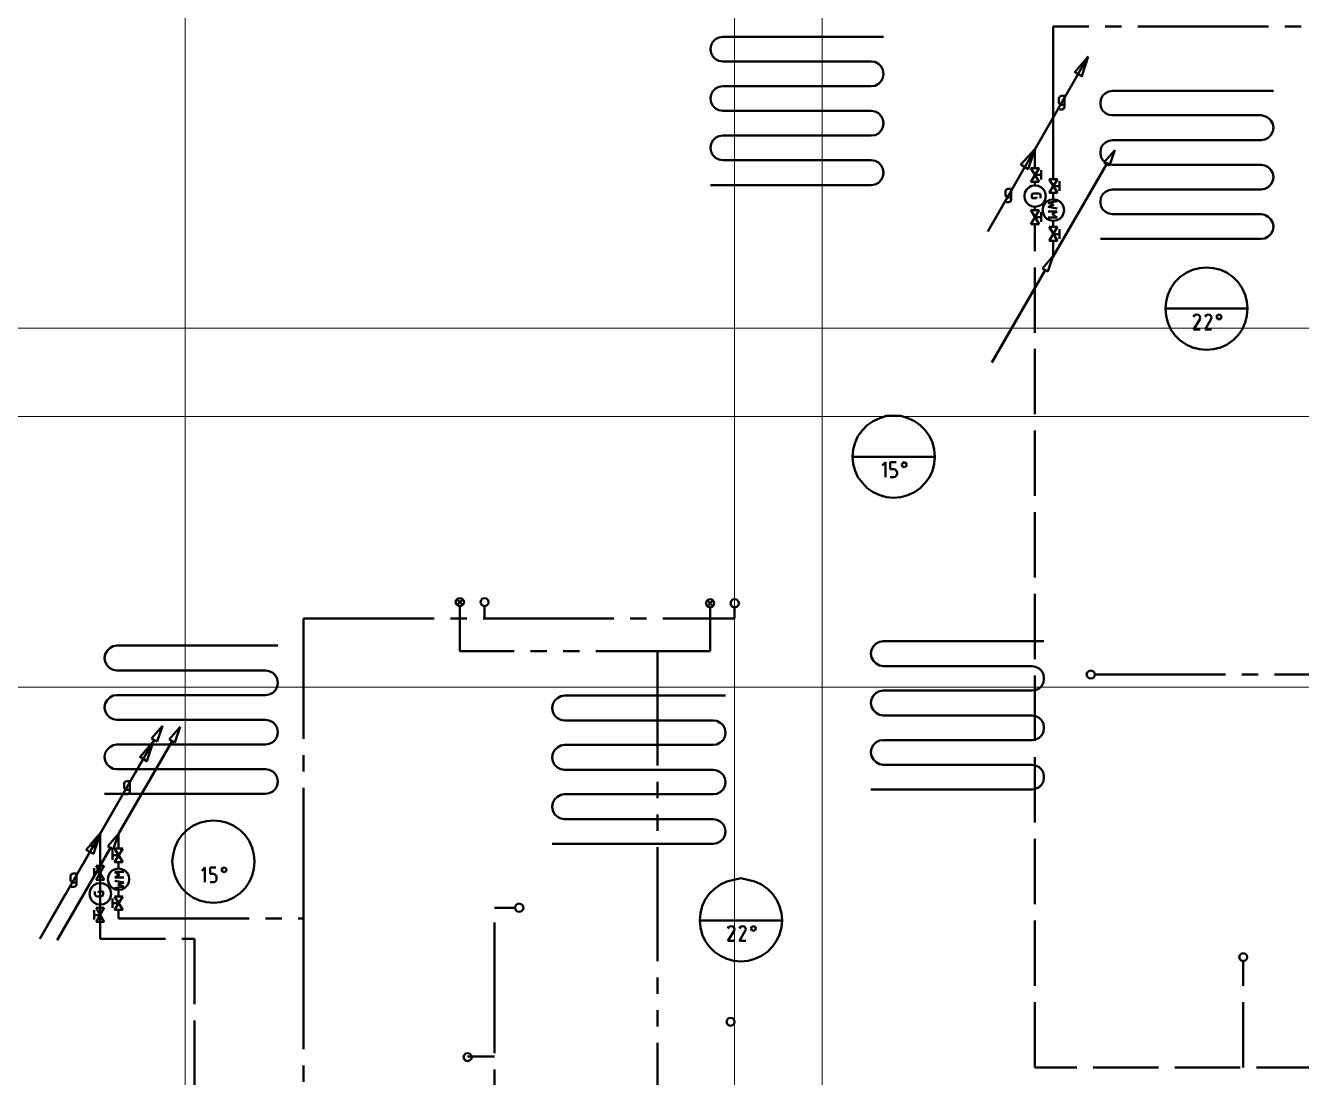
# Model space of a CAD drawing. Header units: metres. Extents: x -4.5 to 35.1, y -3.6 to 25.4.
# Drawn here: x 8.72 to 16.54, y 8.8 to 15.24 of the extents above; entities that cross this region are included whole.
import ezdxf

# ---------------------------------------------------------------- set-up
doc = ezdxf.new("R2010")
doc.units = ezdxf.units.M
for name, pattern in [('GETRENNT2_S6', [1.2, 0.7, -0.1, 0.1, -0.1, 0.1, -0.1]), ('STRICHLINIE2_S3', [0.5, 0.4, -0.1]), ('STRICHPUNKT2_S5', [1.1, 0.8, -0.1, 0.1, -0.1])]:
    doc.linetypes.add(name, pattern=pattern)
doc.layers.add('New_A Stramien', color=7, linetype='Continuous', lineweight=13)
doc.layers.add('Standard', color=7, linetype='Continuous', lineweight=25)

msp = doc.modelspace()

# ---------------------------------------------------------------- linework, layer by layer
at = {"layer": 'New_A Stramien', "color": 252, "linetype": 'Continuous', "lineweight": 13}
for p, q in [((13.6, -1.8), (13.6, 23.46)), ((13.6, -1.8), (13.6, 23.46)), ((-2.8287, 12.85), (25.9613, 12.85)), ((-2.8287, 12.85), (25.9613, 12.85))]:
    msp.add_line(p, q, dxfattribs=at)
at = {"layer": 'Standard', "color": 252, "linetype": 'Continuous', "lineweight": 13}
for p, q in [((9.6986, -3.2638), (9.6986, 25.0491)), ((9.6986, -3.2638), (9.6986, 25.0491)), ((13.0633, -3.2638), (13.0633, 25.0491)), ((13.0633, -3.2638), (13.0633, 25.0491)), ((-4.1221, 13.3895), (26.8317, 13.3895)), ((-4.1221, 13.3895), (26.8317, 13.3895)), ((-4.1221, 11.1917), (26.8317, 11.1917)), ((-4.1221, 11.1917), (26.8317, 11.1917))]:
    msp.add_line(p, q, dxfattribs=at)
at = {"layer": 'Standard', "color": 52, "linetype": 'Continuous', "lineweight": 50}
for p, q in [((12.9677, 15.1708), (12.9469, 15.1604)), ((12.9907, 15.175), (12.9677, 15.1708)), ((13.976, 15.175), (12.9907, 15.175)), ((12.9198, 15.1229), (12.9157, 15.1)), ((12.9157, 15.1), (12.9157, 15.0979)), ((12.9157, 15.0979), (12.9198, 15.075)), ((12.9303, 15.1438), (12.9198, 15.1229)), ((12.9469, 15.1604), (12.9303, 15.1438)), ((12.9198, 15.075), (12.9303, 15.0542)), ((12.9303, 15.0542), (12.9469, 15.0375)), ((12.9469, 15.0375), (12.9677, 15.0271)), ((12.9677, 15.0271), (12.9907, 15.023)), ((12.9907, 15.023), (13.9011, 15.023)), ((13.9011, 15.023), (13.924, 15.0209)), ((13.924, 15.0209), (13.9448, 15.0084)), ((13.9448, 15.0084), (13.9615, 14.9938)), ((13.9615, 14.9938), (13.9719, 14.9729)), ((13.9719, 14.9729), (13.976, 14.9479)), ((13.976, 14.9479), (13.9719, 14.9229)), ((12.9469, 14.8584), (12.9303, 14.8417)), ((12.9677, 14.8688), (12.9469, 14.8584)), ((12.9907, 14.8729), (12.9677, 14.8688)), ((13.9011, 14.8729), (12.9907, 14.8729)), ((13.924, 14.875), (13.9011, 14.8729)), ((13.9448, 14.8875), (13.924, 14.875)), ((13.9615, 14.9021), (13.9448, 14.8875)), ((13.9719, 14.9229), (13.9615, 14.9021)), ((12.9198, 14.8209), (12.9157, 14.798)), ((12.9157, 14.798), (12.9157, 14.7959)), ((12.9157, 14.7959), (12.9198, 14.773)), ((12.9303, 14.8417), (12.9198, 14.8209)), ((12.9198, 14.773), (12.9303, 14.7521)), ((15.3073, 14.7917), (15.3052, 14.7688)), ((15.3177, 14.8125), (15.3073, 14.7917)), ((15.3344, 14.8292), (15.3177, 14.8125)), ((15.3552, 14.8396), (15.3344, 14.8292)), ((15.3781, 14.8438), (15.3552, 14.8396)), ((16.3635, 14.8438), (15.3781, 14.8438)), ((12.9303, 14.7521), (12.9469, 14.7354)), ((12.9469, 14.7354), (12.9677, 14.725)), ((12.9677, 14.725), (12.9907, 14.7209)), ((12.9907, 14.7209), (13.9011, 14.7209)), ((13.9011, 14.7209), (13.924, 14.7167)), ((13.924, 14.7167), (13.9448, 14.7063)), ((13.9448, 14.7063), (13.9615, 14.6896)), ((15.3052, 14.7688), (15.3052, 14.7667)), ((15.3052, 14.7667), (15.3073, 14.7438)), ((15.3073, 14.7438), (15.3177, 14.7229)), ((15.3177, 14.7229), (15.3344, 14.7063)), ((15.3344, 14.7063), (15.3552, 14.6959)), ((15.3552, 14.6959), (15.3781, 14.6938)), ((15.3781, 14.6938), (16.2885, 14.6938)), ((16.2885, 14.6938), (16.3114, 14.6896)), ((13.9615, 14.6896), (13.9719, 14.6688)), ((13.9719, 14.6209), (13.9615, 14.6)), ((13.9719, 14.6688), (13.976, 14.6459)), ((13.976, 14.6438), (13.9719, 14.6209)), ((13.976, 14.6459), (13.976, 14.6438)), ((16.3114, 14.6896), (16.3323, 14.6792)), ((16.3323, 14.6792), (16.3489, 14.6625)), ((16.3489, 14.6625), (16.3593, 14.6417)), ((16.3593, 14.6417), (16.3635, 14.6188)), ((16.3635, 14.6167), (16.3593, 14.5938)), ((16.3635, 14.6188), (16.3635, 14.6167)), ((12.9303, 14.5396), (12.9198, 14.5188)), ((12.9469, 14.5563), (12.9303, 14.5396)), ((12.9677, 14.5667), (12.9469, 14.5563)), ((12.9907, 14.5709), (12.9677, 14.5667)), ((13.9011, 14.5709), (12.9907, 14.5709)), ((13.924, 14.573), (13.9011, 14.5709)), ((13.9448, 14.5834), (13.924, 14.573)), ((13.9615, 14.6), (13.9448, 14.5834)), ((15.3552, 14.5376), (15.3344, 14.5271)), ((15.3781, 14.5417), (15.3552, 14.5376)), ((16.2885, 14.5417), (15.3781, 14.5417)), ((16.3114, 14.5459), (16.2885, 14.5417)), ((16.3323, 14.5563), (16.3114, 14.5459)), ((16.3489, 14.573), (16.3323, 14.5563)), ((16.3593, 14.5938), (16.3489, 14.573)), ((12.9198, 14.5188), (12.9157, 14.4959)), ((12.9157, 14.4959), (12.9157, 14.4938)), ((12.9157, 14.4938), (12.9198, 14.4709)), ((12.9198, 14.4709), (12.9303, 14.45)), ((15.3073, 14.4896), (15.3052, 14.4667)), ((15.3052, 14.4667), (15.3052, 14.4646)), ((15.3052, 14.4646), (15.3073, 14.4417)), ((15.3177, 14.5105), (15.3073, 14.4896)), ((15.3344, 14.5271), (15.3177, 14.5105)), ((12.9303, 14.45), (12.9469, 14.4334)), ((12.9469, 14.4334), (12.9677, 14.4229)), ((12.9677, 14.4229), (12.9907, 14.4188)), ((12.9907, 14.4188), (13.9011, 14.4188)), ((13.9011, 14.4188), (13.924, 14.4146)), ((13.924, 14.4146), (13.9448, 14.4042)), ((13.9448, 14.4042), (13.9615, 14.3875)), ((13.9615, 14.3875), (13.9719, 14.3667)), ((15.3073, 14.4417), (15.3177, 14.4209)), ((15.3177, 14.4209), (15.3344, 14.4042)), ((15.3344, 14.4042), (15.3552, 14.3938)), ((15.3552, 14.3938), (15.3781, 14.3896)), ((15.3781, 14.3896), (16.2885, 14.3896)), ((16.2885, 14.3896), (16.3114, 14.3875)), ((16.3114, 14.3875), (16.3323, 14.3771)), ((13.9719, 14.3188), (13.9615, 14.298)), ((13.9719, 14.3667), (13.976, 14.3438)), ((13.976, 14.3417), (13.9719, 14.3188)), ((13.976, 14.3438), (13.976, 14.3417)), ((16.3323, 14.3771), (16.3489, 14.3605)), ((16.3489, 14.3605), (16.3593, 14.3396)), ((16.3593, 14.3396), (16.3635, 14.3167)), ((16.3635, 14.3146), (16.3593, 14.2917)), ((16.3635, 14.3167), (16.3635, 14.3146)), ((13.9011, 14.2667), (12.9157, 14.2667)), ((13.924, 14.2709), (13.9011, 14.2667)), ((13.9448, 14.2813), (13.924, 14.2709)), ((13.9615, 14.298), (13.9448, 14.2813)), ((15.3344, 14.225), (15.3177, 14.2084)), ((15.3552, 14.2355), (15.3344, 14.225)), ((15.3781, 14.2396), (15.3552, 14.2355)), ((16.2885, 14.2396), (15.3781, 14.2396)), ((16.3114, 14.2438), (16.2885, 14.2396)), ((16.3323, 14.2542), (16.3114, 14.2438)), ((16.3489, 14.2709), (16.3323, 14.2542)), ((16.3593, 14.2917), (16.3489, 14.2709)), ((15.3073, 14.1875), (15.3052, 14.1646)), ((15.3052, 14.1646), (15.3052, 14.1625)), ((15.3052, 14.1625), (15.3073, 14.1396)), ((15.3177, 14.2084), (15.3073, 14.1875)), ((15.3073, 14.1396), (15.3177, 14.1188)), ((15.3177, 14.1188), (15.3344, 14.1021)), ((15.3344, 14.1021), (15.3552, 14.0917)), ((15.3552, 14.0917), (15.3781, 14.0876)), ((15.3781, 14.0876), (16.2885, 14.0876)), ((16.2885, 14.0876), (16.3114, 14.0834)), ((16.3114, 14.0834), (16.3323, 14.073)), ((16.3323, 14.073), (16.3489, 14.0563)), ((16.3489, 14.0563), (16.3593, 14.0355)), ((16.3593, 14.0355), (16.3635, 14.0126)), ((16.3635, 14.0105), (16.3593, 13.9875)), ((16.3635, 14.0126), (16.3635, 14.0105)), ((16.2885, 13.9376), (15.3052, 13.9376)), ((16.3114, 13.9396), (16.2885, 13.9376)), ((16.3323, 13.9521), (16.3114, 13.9396)), ((16.3489, 13.9667), (16.3323, 13.9521)), ((16.3593, 13.9875), (16.3489, 13.9667)), ((15.9103, 13.7577), (15.8686, 13.7473)), ((15.954, 13.7619), (15.9103, 13.7577)), ((15.9978, 13.7577), (15.954, 13.7619)), ((16.0415, 13.7473), (15.9978, 13.7577)), ((15.7915, 13.7036), (15.7603, 13.6723)), ((15.829, 13.7286), (15.7915, 13.7036)), ((15.8686, 13.7473), (15.829, 13.7286)), ((16.0811, 13.7286), (16.0415, 13.7473)), ((16.1165, 13.7036), (16.0811, 13.7286)), ((16.1478, 13.6723), (16.1165, 13.7036)), ((15.7353, 13.6348), (15.7165, 13.5953)), ((15.7603, 13.6723), (15.7353, 13.6348)), ((16.1728, 13.6348), (16.1478, 13.6723)), ((16.1915, 13.5953), (16.1728, 13.6348)), ((15.7061, 13.5536), (15.7019, 13.5099)), ((15.7165, 13.5953), (15.7061, 13.5536)), ((16.2019, 13.5536), (16.1915, 13.5953)), ((16.2061, 13.5099), (16.2019, 13.5536)), ((15.7019, 13.5099), (16.2061, 13.5099)), ((15.7019, 13.5099), (15.7061, 13.4661)), ((15.7061, 13.4661), (15.7165, 13.4244)), ((15.8811, 13.4702), (15.8749, 13.4598)), ((15.9124, 13.4432), (15.8749, 13.3828)), ((15.8936, 13.4744), (15.8811, 13.4702)), ((15.904, 13.4723), (15.8936, 13.4744)), ((15.9124, 13.464), (15.904, 13.4723)), ((15.9144, 13.4536), (15.9124, 13.464)), ((15.9124, 13.4432), (15.9144, 13.4536)), ((15.9519, 13.4702), (15.9457, 13.4598)), ((15.9811, 13.4432), (15.9457, 13.3828)), ((15.9645, 13.4744), (15.9519, 13.4702)), ((15.9749, 13.4723), (15.9645, 13.4744)), ((15.9832, 13.464), (15.9749, 13.4723)), ((15.9811, 13.4432), (15.9853, 13.4536)), ((15.9853, 13.4536), (15.9832, 13.464)), ((16.0207, 13.4702), (16.0144, 13.4598)), ((16.0144, 13.4598), (16.0207, 13.4494)), ((16.0311, 13.4744), (16.0207, 13.4702)), ((16.0207, 13.4494), (16.0311, 13.4432)), ((16.0415, 13.4702), (16.0311, 13.4744)), ((16.0311, 13.4432), (16.0415, 13.4494)), ((16.0457, 13.4598), (16.0415, 13.4702)), ((16.0415, 13.4494), (16.0457, 13.4598)), ((16.1915, 13.4244), (16.2019, 13.4661)), ((16.2019, 13.4661), (16.2061, 13.5099)), ((15.7165, 13.4244), (15.7353, 13.3828)), ((15.7353, 13.3828), (15.7603, 13.3474)), ((15.8749, 13.3828), (15.9144, 13.3828)), ((15.9457, 13.3828), (15.9853, 13.3828)), ((16.1478, 13.3474), (16.1728, 13.3828)), ((16.1728, 13.3828), (16.1915, 13.4244)), ((15.7603, 13.3474), (15.7915, 13.3161)), ((15.7915, 13.3161), (15.829, 13.2911)), ((15.829, 13.2911), (15.8686, 13.2724)), ((16.0415, 13.2724), (16.0811, 13.2911)), ((16.0811, 13.2911), (16.1165, 13.3161)), ((16.1165, 13.3161), (16.1478, 13.3474)), ((15.8686, 13.2724), (15.9103, 13.2619)), ((15.9978, 13.2619), (16.0415, 13.2724)), ((13.9128, 12.8213), (13.8752, 12.7963)), ((13.9523, 12.84), (13.9128, 12.8213)), ((13.994, 12.8525), (13.9523, 12.84)), ((14.0377, 12.8546), (13.994, 12.8525)), ((14.0815, 12.8525), (14.0377, 12.8546)), ((14.1252, 12.84), (14.0815, 12.8525)), ((14.1648, 12.8213), (14.1252, 12.84)), ((14.2002, 12.7963), (14.1648, 12.8213)), ((13.8461, 12.765), (13.819, 12.7296)), ((13.8752, 12.7963), (13.8461, 12.765)), ((14.2315, 12.765), (14.2002, 12.7963)), ((14.2565, 12.7296), (14.2315, 12.765)), ((13.8023, 12.6901), (13.7898, 12.6463)), ((13.819, 12.7296), (13.8023, 12.6901)), ((14.2752, 12.6901), (14.2565, 12.7296)), ((14.2856, 12.6463), (14.2752, 12.6901)), ((13.7898, 12.6463), (13.7857, 12.6025)), ((13.7857, 12.6025), (14.2898, 12.6025)), ((13.7857, 12.6025), (13.7898, 12.5588)), ((14.2898, 12.6025), (14.2856, 12.6463)), ((14.2856, 12.5588), (14.2898, 12.6025)), ((13.7898, 12.5588), (13.8023, 12.5171)), ((13.8023, 12.5171), (13.819, 12.4776)), ((13.9877, 12.5692), (13.9669, 12.5484)), ((13.9877, 12.4776), (13.9877, 12.5692)), ((14.0169, 12.5275), (14.0169, 12.5692)), ((14.0169, 12.5692), (14.0523, 12.5692)), ((14.0377, 12.5275), (14.0169, 12.5275)), ((14.0481, 12.5255), (14.0377, 12.5275)), ((14.0544, 12.5171), (14.0481, 12.5255)), ((14.0586, 12.5067), (14.0544, 12.5171)), ((14.0586, 12.4984), (14.0586, 12.5067)), ((14.0919, 12.563), (14.0877, 12.5525)), ((14.0877, 12.5525), (14.0919, 12.5421)), ((14.1023, 12.5692), (14.0919, 12.563)), ((14.0919, 12.5421), (14.1023, 12.538)), ((14.1127, 12.563), (14.1023, 12.5692)), ((14.1023, 12.538), (14.1127, 12.5421)), ((14.119, 12.5525), (14.1127, 12.563)), ((14.1127, 12.5421), (14.119, 12.5525)), ((14.2565, 12.4776), (14.2752, 12.5171)), ((14.2752, 12.5171), (14.2856, 12.5588)), ((13.819, 12.4776), (13.8461, 12.4421)), ((13.8461, 12.4421), (13.8752, 12.4109)), ((14.0169, 12.4776), (14.0377, 12.4776)), ((14.0377, 12.4776), (14.0481, 12.4796)), ((14.0481, 12.4796), (14.0544, 12.488)), ((14.0544, 12.488), (14.0586, 12.4984)), ((14.2002, 12.4109), (14.2315, 12.4421)), ((14.2315, 12.4421), (14.2565, 12.4776)), ((13.8752, 12.4109), (13.9128, 12.3859)), ((13.9128, 12.3859), (13.9523, 12.3672)), ((13.9523, 12.3672), (13.994, 12.3546)), ((13.994, 12.3546), (14.0377, 12.3505)), ((14.0377, 12.3505), (14.0815, 12.3546)), ((14.0815, 12.3546), (14.1252, 12.3672)), ((14.1252, 12.3672), (14.1648, 12.3859)), ((14.1648, 12.3859), (14.2002, 12.4109)), ((9.2199, 11.4147), (9.2095, 11.3939)), ((9.2366, 11.4314), (9.2199, 11.4147)), ((9.2574, 11.4418), (9.2366, 11.4314)), ((9.2804, 11.446), (9.2574, 11.4418)), ((10.2657, 11.446), (9.2804, 11.446)), ((13.9031, 11.421), (13.899, 11.398)), ((13.9136, 11.4418), (13.9031, 11.421)), ((13.9302, 11.4584), (13.9136, 11.4418)), ((13.9511, 11.4689), (13.9302, 11.4584)), ((13.974, 11.473), (13.9511, 11.4689)), ((14.9573, 11.473), (13.974, 11.473)), ((9.2095, 11.3939), (9.2054, 11.371)), ((9.2054, 11.371), (9.2054, 11.3689)), ((9.2054, 11.3689), (9.2095, 11.346)), ((9.2095, 11.346), (9.2199, 11.3251)), ((13.899, 11.398), (13.899, 11.396)), ((13.899, 11.396), (13.9031, 11.373)), ((13.9031, 11.373), (13.9136, 11.3522)), ((13.9136, 11.3522), (13.9302, 11.3356)), ((13.9302, 11.3356), (13.9511, 11.3251)), ((9.2199, 11.3251), (9.2366, 11.3085)), ((9.2366, 11.3085), (9.2574, 11.2981)), ((9.2574, 11.2981), (9.2804, 11.2939)), ((9.2804, 11.2939), (10.1907, 11.2939)), ((10.1907, 11.2939), (10.2137, 11.2897)), ((10.2137, 11.2897), (10.2345, 11.2793)), ((10.2345, 11.2793), (10.2512, 11.2626)), ((10.2512, 11.2626), (10.2616, 11.2418)), ((13.9511, 11.3251), (13.974, 11.321)), ((13.974, 11.321), (14.8844, 11.321)), ((14.8844, 11.321), (14.9073, 11.3168)), ((14.9073, 11.3168), (14.9281, 11.3064)), ((14.9281, 11.3064), (14.9448, 11.2897)), ((14.9448, 11.2897), (14.9552, 11.2689)), ((14.9552, 11.2689), (14.9573, 11.246)), ((10.2616, 11.1939), (10.2512, 11.173)), ((10.2616, 11.2418), (10.2657, 11.2189)), ((10.2657, 11.2168), (10.2616, 11.1939)), ((10.2657, 11.2189), (10.2657, 11.2168)), ((14.9281, 11.1835), (14.9073, 11.173)), ((14.9448, 11.2001), (14.9281, 11.1835)), ((14.9552, 11.221), (14.9448, 11.2001)), ((14.9573, 11.2439), (14.9552, 11.221)), ((14.9573, 11.246), (14.9573, 11.2439)), ((9.2199, 11.1126), (9.2095, 11.0918)), ((9.2366, 11.1293), (9.2199, 11.1126)), ((9.2574, 11.1397), (9.2366, 11.1293)), ((9.2804, 11.1418), (9.2574, 11.1397)), ((10.1907, 11.1418), (9.2804, 11.1418)), ((10.2137, 11.146), (10.1907, 11.1418)), ((10.2345, 11.1564), (10.2137, 11.146)), ((10.2512, 11.173), (10.2345, 11.1564)), ((11.9615, 11.1085), (11.9511, 11.0876)), ((11.9782, 11.1251), (11.9615, 11.1085)), ((11.999, 11.1356), (11.9782, 11.1251)), ((12.0219, 11.1397), (11.999, 11.1356)), ((13.0073, 11.1397), (12.0219, 11.1397)), ((13.9031, 11.1189), (13.899, 11.096)), ((13.9136, 11.1397), (13.9031, 11.1189)), ((13.9302, 11.1564), (13.9136, 11.1397)), ((13.9511, 11.1668), (13.9302, 11.1564)), ((13.974, 11.171), (13.9511, 11.1668)), ((14.8844, 11.171), (13.974, 11.171)), ((14.9073, 11.173), (14.8844, 11.171)), ((9.2095, 11.0918), (9.2054, 11.0689)), ((9.2054, 11.0689), (9.2054, 11.0668)), ((9.2054, 11.0668), (9.2095, 11.0439)), ((9.2095, 11.0439), (9.2199, 11.0231)), ((9.2199, 11.0231), (9.2366, 11.0064)), ((11.9511, 11.0876), (11.9469, 11.0647)), ((11.9469, 11.0647), (11.9469, 11.0626)), ((11.9469, 11.0626), (11.9511, 11.0397)), ((11.9511, 11.0397), (11.9615, 11.0189)), ((13.899, 11.096), (13.899, 11.0939)), ((13.899, 11.0939), (13.9031, 11.071)), ((13.9031, 11.071), (13.9136, 11.0502)), ((13.9136, 11.0502), (13.9302, 11.0335)), ((13.9302, 11.0335), (13.9511, 11.0231)), ((13.9511, 11.0231), (13.974, 11.0189)), ((9.2366, 11.0064), (9.2574, 10.996)), ((9.2574, 10.996), (9.2804, 10.9918)), ((9.2804, 10.9918), (10.1907, 10.9918)), ((10.1907, 10.9918), (10.2137, 10.9877)), ((10.2137, 10.9877), (10.2345, 10.9772)), ((10.2345, 10.9772), (10.2512, 10.9605)), ((10.2512, 10.9605), (10.2616, 10.9397)), ((11.9615, 11.0189), (11.9782, 11.0022)), ((11.9782, 11.0022), (11.999, 10.9918)), ((11.999, 10.9918), (12.0219, 10.9877)), ((12.0219, 10.9877), (12.9323, 10.9877)), ((12.9323, 10.9877), (12.9552, 10.9856)), ((12.9552, 10.9856), (12.9761, 10.973)), ((12.9761, 10.973), (12.9928, 10.9585)), ((12.9928, 10.9585), (13.0032, 10.9376)), ((13.974, 11.0189), (14.8844, 11.0189)), ((14.8844, 11.0189), (14.9073, 11.0147)), ((14.9073, 11.0147), (14.9281, 11.0043)), ((14.9281, 11.0043), (14.9448, 10.9877)), ((14.9448, 10.9877), (14.9552, 10.9668)), ((14.9552, 10.9668), (14.9573, 10.9439)), ((14.9573, 10.9418), (14.9552, 10.9189)), ((14.9573, 10.9439), (14.9573, 10.9418)), ((10.2512, 10.871), (10.2345, 10.8543)), ((10.2616, 10.8918), (10.2512, 10.871)), ((10.2616, 10.9397), (10.2657, 10.9168)), ((10.2657, 10.9147), (10.2616, 10.8918)), ((10.2657, 10.9168), (10.2657, 10.9147)), ((12.9928, 10.8668), (12.9761, 10.8522)), ((13.0032, 10.8876), (12.9928, 10.8668)), ((13.0032, 10.9376), (13.0073, 10.9126)), ((13.0073, 10.9106), (13.0032, 10.8876)), ((13.0073, 10.9126), (13.0073, 10.9106)), ((13.9511, 10.8647), (13.9302, 10.8543)), ((13.974, 10.8668), (13.9511, 10.8647)), ((14.8844, 10.8668), (13.974, 10.8668)), ((14.9073, 10.871), (14.8844, 10.8668)), ((14.9281, 10.8814), (14.9073, 10.871)), ((14.9448, 10.8981), (14.9281, 10.8814)), ((14.9552, 10.9189), (14.9448, 10.8981)), ((9.2095, 10.7897), (9.2054, 10.7647)), ((9.2199, 10.8085), (9.2095, 10.7897)), ((9.2366, 10.8252), (9.2199, 10.8085)), ((9.2574, 10.8356), (9.2366, 10.8252)), ((9.2804, 10.8397), (9.2574, 10.8356)), ((10.1907, 10.8397), (9.2804, 10.8397)), ((10.2137, 10.8439), (10.1907, 10.8397)), ((10.2345, 10.8543), (10.2137, 10.8439)), ((11.9511, 10.7856), (11.9469, 10.7627)), ((11.9615, 10.8064), (11.9511, 10.7856)), ((11.9782, 10.8231), (11.9615, 10.8064)), ((11.999, 10.8335), (11.9782, 10.8231)), ((12.0219, 10.8377), (11.999, 10.8335)), ((12.9323, 10.8377), (12.0219, 10.8377)), ((12.9552, 10.8397), (12.9323, 10.8377)), ((12.9761, 10.8522), (12.9552, 10.8397)), ((13.9031, 10.8168), (13.899, 10.7939)), ((13.899, 10.7939), (13.899, 10.7918)), ((13.899, 10.7918), (13.9031, 10.7689)), ((13.9136, 10.8377), (13.9031, 10.8168)), ((13.9302, 10.8543), (13.9136, 10.8377)), ((9.2054, 10.7647), (9.2054, 10.7627)), ((9.2054, 10.7627), (9.2095, 10.7397)), ((9.2095, 10.7397), (9.2199, 10.7189)), ((9.2199, 10.7189), (9.2366, 10.7043)), ((11.9469, 10.7627), (11.9469, 10.7606)), ((11.9469, 10.7606), (11.9511, 10.7377)), ((11.9511, 10.7377), (11.9615, 10.7168)), ((11.9615, 10.7168), (11.9782, 10.7001)), ((13.9031, 10.7689), (13.9136, 10.7481)), ((13.9136, 10.7481), (13.9302, 10.7314)), ((13.9302, 10.7314), (13.9511, 10.721)), ((13.9511, 10.721), (13.974, 10.7168)), ((13.974, 10.7168), (14.8844, 10.7168)), ((14.8844, 10.7168), (14.9073, 10.7126)), ((14.9073, 10.7126), (14.9281, 10.7022)), ((9.2366, 10.7043), (9.2574, 10.6918)), ((9.2574, 10.6918), (9.2804, 10.6897)), ((9.2804, 10.6897), (10.1907, 10.6897)), ((10.1907, 10.6897), (10.2137, 10.6856)), ((10.2137, 10.6856), (10.2345, 10.6751)), ((10.2345, 10.6751), (10.2512, 10.6585)), ((10.2512, 10.6585), (10.2616, 10.6376)), ((10.2616, 10.6376), (10.2657, 10.6147)), ((11.9782, 10.7001), (11.999, 10.6897)), ((11.999, 10.6897), (12.0219, 10.6856)), ((12.0219, 10.6856), (12.9323, 10.6856)), ((12.9323, 10.6856), (12.9552, 10.6814)), ((12.9552, 10.6814), (12.9761, 10.671)), ((12.9761, 10.671), (12.9928, 10.6543)), ((12.9928, 10.6543), (13.0032, 10.6335)), ((13.0032, 10.6335), (13.0073, 10.6106)), ((14.9281, 10.7022), (14.9448, 10.6856)), ((14.9448, 10.6856), (14.9552, 10.6647)), ((14.9552, 10.6647), (14.9573, 10.6418)), ((14.9573, 10.6397), (14.9552, 10.6168)), ((14.9573, 10.6418), (14.9573, 10.6397)), ((10.2345, 10.5522), (10.2137, 10.5418)), ((10.2512, 10.5689), (10.2345, 10.5522)), ((10.2616, 10.5897), (10.2512, 10.5689)), ((10.2657, 10.6127), (10.2616, 10.5897)), ((10.2657, 10.6147), (10.2657, 10.6127)), ((12.9928, 10.5647), (12.9761, 10.5481)), ((13.0032, 10.5856), (12.9928, 10.5647)), ((13.0073, 10.6085), (13.0032, 10.5856)), ((13.0073, 10.6106), (13.0073, 10.6085)), ((14.8844, 10.5647), (13.899, 10.5647)), ((14.9073, 10.5689), (14.8844, 10.5647)), ((14.9281, 10.5793), (14.9073, 10.5689)), ((14.9448, 10.596), (14.9281, 10.5793)), ((14.9552, 10.6168), (14.9448, 10.596)), ((10.1907, 10.5377), (9.2054, 10.5377)), ((10.2137, 10.5418), (10.1907, 10.5377)), ((11.9511, 10.4835), (11.9469, 10.4606)), ((11.9615, 10.5043), (11.9511, 10.4835)), ((11.9782, 10.521), (11.9615, 10.5043)), ((11.999, 10.5314), (11.9782, 10.521)), ((12.0219, 10.5356), (11.999, 10.5314)), ((12.9323, 10.5356), (12.0219, 10.5356)), ((12.9552, 10.5377), (12.9323, 10.5356)), ((12.9761, 10.5481), (12.9552, 10.5377)), ((11.9469, 10.4606), (11.9469, 10.4585)), ((11.9469, 10.4585), (11.9511, 10.4356)), ((11.9511, 10.4356), (11.9615, 10.4147)), ((11.9615, 10.4147), (11.9782, 10.3981)), ((11.9782, 10.3981), (11.999, 10.3877)), ((9.7095, 10.3168), (9.6783, 10.2856)), ((9.7449, 10.3418), (9.7095, 10.3168)), ((9.7866, 10.3606), (9.7449, 10.3418)), ((9.8283, 10.371), (9.7866, 10.3606)), ((9.872, 10.3752), (9.8283, 10.371)), ((9.9158, 10.371), (9.872, 10.3752)), ((9.9574, 10.3606), (9.9158, 10.371)), ((9.997, 10.3418), (9.9574, 10.3606)), ((10.0345, 10.3168), (9.997, 10.3418)), ((10.0658, 10.2856), (10.0345, 10.3168)), ((11.999, 10.3877), (12.0219, 10.3835)), ((12.0219, 10.3835), (12.9323, 10.3835)), ((12.9323, 10.3835), (12.9552, 10.3793)), ((12.9552, 10.3793), (12.9761, 10.3689)), ((12.9761, 10.3689), (12.9928, 10.3522)), ((12.9928, 10.3522), (13.0032, 10.3314)), ((13.0032, 10.3314), (13.0073, 10.3085)), ((9.6533, 10.2502), (9.6345, 10.2085)), ((9.6783, 10.2856), (9.6533, 10.2502)), ((10.0908, 10.2502), (10.0658, 10.2856)), ((10.1095, 10.2085), (10.0908, 10.2502)), ((12.9761, 10.246), (12.9552, 10.2356)), ((12.9928, 10.2627), (12.9761, 10.246)), ((13.0032, 10.2835), (12.9928, 10.2627)), ((13.0073, 10.3064), (13.0032, 10.2835)), ((13.0073, 10.3085), (13.0073, 10.3064)), ((9.6241, 10.1668), (9.6199, 10.1231)), ((9.6345, 10.2085), (9.6241, 10.1668)), ((10.1199, 10.1668), (10.1095, 10.2085)), ((10.1241, 10.1231), (10.1199, 10.1668)), ((12.9323, 10.2314), (11.9469, 10.2314)), ((12.9552, 10.2356), (12.9323, 10.2314)), ((9.6199, 10.1231), (9.6241, 10.0793)), ((9.8199, 10.0877), (9.8012, 10.0668)), ((9.8199, 9.9981), (9.8199, 10.0877)), ((9.8512, 10.0481), (9.8512, 10.0877)), ((9.8512, 10.0877), (9.8866, 10.0877)), ((9.9262, 10.0835), (9.922, 10.0731)), ((9.9366, 10.0877), (9.9262, 10.0835)), ((9.947, 10.0835), (9.9366, 10.0877)), ((9.9512, 10.0731), (9.947, 10.0835)), ((10.1199, 10.0793), (10.1241, 10.1231)), ((9.6241, 10.0793), (9.6345, 10.0377)), ((9.6345, 10.0377), (9.6533, 9.9981)), ((9.872, 10.0481), (9.8512, 10.0481)), ((9.8803, 10.0439), (9.872, 10.0481)), ((9.8887, 10.0377), (9.8803, 10.0439)), ((9.8803, 10.0002), (9.8887, 10.0064)), ((9.8908, 10.0273), (9.8887, 10.0377)), ((9.8887, 10.0064), (9.8908, 10.0168)), ((9.8908, 10.0168), (9.8908, 10.0273)), ((9.922, 10.0731), (9.9262, 10.0627)), ((9.9262, 10.0627), (9.9366, 10.0585)), ((9.9366, 10.0585), (9.947, 10.0627)), ((9.947, 10.0627), (9.9512, 10.0731)), ((10.0908, 9.9981), (10.1095, 10.0377)), ((10.1095, 10.0377), (10.1199, 10.0793)), ((13.1022, 10.0222), (13.0167, 10.0008)), ((13.1876, 10.0008), (13.1022, 10.0222)), ((9.6533, 9.9981), (9.6783, 9.9606)), ((9.6783, 9.9606), (9.7095, 9.9293)), ((9.7095, 9.9293), (9.7449, 9.9043)), ((9.8512, 9.9981), (9.872, 9.9981)), ((9.872, 9.9981), (9.8803, 10.0002)), ((9.997, 9.9043), (10.0345, 9.9293)), ((10.0345, 9.9293), (10.0658, 9.9606)), ((10.0658, 9.9606), (10.0908, 9.9981)), ((12.9084, 9.9258), (12.8834, 9.8904)), ((12.9397, 9.9571), (12.9084, 9.9258)), ((12.9772, 9.9821), (12.9397, 9.9571)), ((13.0167, 10.0008), (12.9772, 9.9821)), ((13.2292, 9.9821), (13.1876, 10.0008)), ((13.2646, 9.9571), (13.2292, 9.9821)), ((13.2959, 9.9258), (13.2646, 9.9571)), ((13.3209, 9.8904), (13.2959, 9.9258)), ((9.7449, 9.9043), (9.7866, 9.8856)), ((9.7866, 9.8856), (9.8283, 9.8752)), ((9.8283, 9.8752), (9.872, 9.871)), ((9.872, 9.871), (9.9158, 9.8752)), ((9.9158, 9.8752), (9.9574, 9.8856)), ((9.9574, 9.8856), (9.997, 9.9043)), ((12.8647, 9.8508), (12.8542, 9.8071)), ((12.8834, 9.8904), (12.8647, 9.8508)), ((13.3396, 9.8508), (13.3209, 9.8904)), ((13.3501, 9.8071), (13.3396, 9.8508)), ((12.8542, 9.8071), (12.8501, 9.7633)), ((13.3542, 9.7633), (13.3501, 9.8071)), ((12.8501, 9.7633), (13.3542, 9.7633)), ((12.8501, 9.7633), (12.8542, 9.7196)), ((12.8542, 9.7196), (12.8647, 9.6779)), ((13.0292, 9.7237), (13.023, 9.7133)), ((13.0605, 9.6988), (13.023, 9.6383)), ((13.0417, 9.7279), (13.0292, 9.7237)), ((13.0522, 9.7258), (13.0417, 9.7279)), ((13.0605, 9.7175), (13.0522, 9.7258)), ((13.0626, 9.7071), (13.0605, 9.7175)), ((13.0605, 9.6988), (13.0626, 9.7071)), ((13.1001, 9.7237), (13.0938, 9.7133)), ((13.1292, 9.6988), (13.0938, 9.6383)), ((13.1126, 9.7279), (13.1001, 9.7237)), ((13.123, 9.7258), (13.1126, 9.7279)), ((13.1313, 9.7175), (13.123, 9.7258)), ((13.1292, 9.6988), (13.1334, 9.7071)), ((13.1334, 9.7071), (13.1313, 9.7175)), ((13.1688, 9.7237), (13.1626, 9.7133)), ((13.1626, 9.7133), (13.1688, 9.7029)), ((13.1792, 9.7279), (13.1688, 9.7237)), ((13.1688, 9.7029), (13.1792, 9.6988)), ((13.1897, 9.7237), (13.1792, 9.7279)), ((13.1792, 9.6988), (13.1897, 9.7029)), ((13.1938, 9.7133), (13.1897, 9.7237)), ((13.1897, 9.7029), (13.1938, 9.7133)), ((13.3396, 9.6779), (13.3501, 9.7196)), ((13.3501, 9.7196), (13.3542, 9.7633)), ((12.8647, 9.6779), (12.8834, 9.6383)), ((12.8834, 9.6383), (12.9084, 9.6029)), ((13.023, 9.6383), (13.0626, 9.6383)), ((13.0938, 9.6383), (13.1334, 9.6383)), ((13.2959, 9.6029), (13.3209, 9.6383)), ((13.3209, 9.6383), (13.3396, 9.6779)), ((12.9084, 9.6029), (12.9397, 9.5717)), ((12.9397, 9.5717), (12.9772, 9.5467)), ((12.9772, 9.5467), (13.0167, 9.5279)), ((13.1876, 9.5279), (13.2292, 9.5467)), ((13.2292, 9.5467), (13.2646, 9.5717)), ((13.2646, 9.5717), (13.2959, 9.6029)), ((13.0167, 9.5279), (13.0584, 9.5154)), ((13.0584, 9.5154), (13.1021, 9.5113)), ((13.1021, 9.5113), (13.1459, 9.5154)), ((13.1459, 9.5154), (13.1876, 9.5279))]:
    msp.add_line(p, q, dxfattribs=at)
at = {"layer": 'Standard', "color": 5, "linetype": 'STRICHPUNKT2_S5', "lineweight": 50}
for p, q in [((17.4343, 15.2375), (15.0156, 15.2375)), ((15.0156, 15.2375), (15.0156, 14.5896)), ((11.5107, 11.7245), (11.5066, 11.712)), ((11.5191, 11.7349), (11.5107, 11.7245)), ((11.5315, 11.737), (11.5191, 11.7349)), ((11.544, 11.7349), (11.5315, 11.737)), ((11.5545, 11.7245), (11.544, 11.7349)), ((11.5565, 11.712), (11.5545, 11.7245)), ((13.0511, 11.7279), (13.0428, 11.7175)), ((13.0636, 11.73), (13.0511, 11.7279)), ((13.0782, 11.7279), (13.0636, 11.73)), ((13.0865, 11.7175), (13.0782, 11.7279)), ((11.5066, 11.712), (11.5107, 11.6995)), ((11.5107, 11.6995), (11.5191, 11.6912)), ((11.5191, 11.6912), (11.5315, 11.687)), ((11.5315, 11.687), (11.544, 11.6912)), ((11.5315, 11.687), (11.5315, 11.6126)), ((11.544, 11.6912), (11.5545, 11.6995)), ((11.5545, 11.6995), (11.5565, 11.712)), ((13.0428, 11.7175), (13.0386, 11.705)), ((13.0386, 11.705), (13.0428, 11.6925)), ((13.0428, 11.6925), (13.0511, 11.6842)), ((13.0511, 11.6842), (13.0636, 11.68)), ((13.0636, 11.68), (13.0782, 11.6842)), ((13.0636, 11.6126), (13.0636, 11.68)), ((13.0782, 11.6842), (13.0865, 11.6925)), ((13.0907, 11.705), (13.0865, 11.7175)), ((13.0865, 11.6925), (13.0907, 11.705)), ((10.4241, 9.7752), (10.4241, 11.6126)), ((10.4241, 11.6126), (13.0636, 11.6126)), ((15.224, 11.2815), (15.2198, 11.269)), ((15.2198, 11.269), (15.224, 11.2565)), ((15.2323, 11.2898), (15.224, 11.2815)), ((15.224, 11.2565), (15.2323, 11.2461)), ((15.2448, 11.294), (15.2323, 11.2898)), ((15.2573, 11.2898), (15.2448, 11.294)), ((15.2678, 11.2815), (15.2573, 11.2898)), ((15.2573, 11.2461), (15.2678, 11.2565)), ((15.2698, 11.269), (15.2678, 11.2815)), ((15.2678, 11.2565), (15.2698, 11.269)), ((15.2698, 11.269), (17.4343, 11.269)), ((15.2323, 11.2461), (15.2448, 11.244)), ((15.2448, 11.244), (15.2573, 11.2461)), ((11.7219, 9.8536), (11.7199, 9.8411)), ((11.7324, 9.8619), (11.7219, 9.8536)), ((11.7449, 9.8661), (11.7324, 9.8619)), ((11.7574, 9.8619), (11.7449, 9.8661)), ((11.7657, 9.8536), (11.7574, 9.8619)), ((11.7699, 9.8411), (11.7657, 9.8536)), ((9.2908, 9.7752), (10.4241, 9.7752)), ((10.4241, 9.7752), (10.4241, 7.8502)), ((11.5928, 9.8411), (11.7199, 9.8411)), ((11.5928, 7.8502), (11.5928, 9.8411)), ((11.7199, 9.8411), (11.7219, 9.8286)), ((11.7219, 9.8286), (11.7324, 9.8182)), ((11.7324, 9.8182), (11.7449, 9.8161)), ((11.7449, 9.8161), (11.7574, 9.8182)), ((11.7574, 9.8182), (11.7657, 9.8286)), ((11.7657, 9.8286), (11.7699, 9.8411)), ((11.4074, 8.9377), (11.4032, 8.9252)), ((11.4032, 8.9252), (11.4074, 8.9127)), ((11.4157, 8.9481), (11.4074, 8.9377)), ((11.4074, 8.9127), (11.4157, 8.9044)), ((11.4282, 8.9502), (11.4157, 8.9481)), ((11.4281, 8.9291), (11.5928, 8.9291)), ((11.4407, 8.9481), (11.4282, 8.9502)), ((11.4511, 8.9377), (11.4407, 8.9481)), ((11.4407, 8.9044), (11.4511, 8.9127)), ((11.4553, 8.9252), (11.4511, 8.9377)), ((11.4511, 8.9127), (11.4553, 8.9252)), ((11.4157, 8.9044), (11.4282, 8.9002)), ((11.4282, 8.9002), (11.4407, 8.9044))]:
    msp.add_line(p, q, dxfattribs=at)
at = {"layer": 'Standard', "color": 30, "linetype": 'Continuous', "lineweight": 50}
for p, q in [((15.2302, 15.0542), (14.6145, 13.9826)), ((15.0531, 14.8063), (15.049, 14.7959)), ((15.049, 14.7959), (15.049, 14.773)), ((15.049, 14.773), (15.0531, 14.7625)), ((15.0656, 14.8125), (15.0531, 14.8063)), ((15.0844, 14.8125), (15.0656, 14.8125)), ((15.0844, 14.7459), (15.0844, 14.8125)), ((15.0531, 14.7625), (15.0656, 14.7584)), ((15.0531, 14.7292), (15.0698, 14.7292)), ((15.0656, 14.7584), (15.0844, 14.7584)), ((15.0698, 14.7292), (15.0802, 14.7354)), ((15.0802, 14.7354), (15.0844, 14.7459)), ((14.9031, 14.3709), (14.9031, 14.4875)), ((14.8781, 14.3709), (14.9281, 14.3709)), ((14.8781, 14.2855), (14.9281, 14.3709)), ((14.9281, 14.2855), (14.8781, 14.3709)), ((14.9031, 14.3292), (14.9406, 14.3292)), ((14.9406, 14.3584), (14.9406, 14.3001)), ((14.726, 14.2396), (14.7219, 14.2292)), ((14.7219, 14.2292), (14.7219, 14.2063)), ((14.7364, 14.2438), (14.726, 14.2396)), ((14.7573, 14.2438), (14.7364, 14.2438)), ((14.7573, 14.1792), (14.7573, 14.2438)), ((14.851, 14.2375), (14.8406, 14.2209)), ((14.8656, 14.2521), (14.851, 14.2375)), ((14.8823, 14.2626), (14.8656, 14.2521)), ((14.8781, 14.2855), (14.9281, 14.2855)), ((14.9031, 14.2646), (14.8823, 14.2626)), ((14.9031, 14.2646), (14.9031, 14.2855)), ((14.9031, 14.2646), (14.9031, 14.2855)), ((14.9239, 14.2626), (14.9031, 14.2646)), ((14.9427, 14.2521), (14.9239, 14.2626)), ((14.9573, 14.2375), (14.9427, 14.2521)), ((14.9656, 14.2209), (14.9573, 14.2375)), ((14.7219, 14.2063), (14.726, 14.1938)), ((14.726, 14.1938), (14.7364, 14.1896)), ((14.726, 14.1625), (14.7427, 14.1625)), ((14.7364, 14.1896), (14.7573, 14.1896)), ((14.7427, 14.1625), (14.7531, 14.1667)), ((14.7531, 14.1667), (14.7573, 14.1792)), ((14.8406, 14.2209), (14.8385, 14.2)), ((14.8385, 14.2), (14.8406, 14.1792)), ((14.8406, 14.1792), (14.851, 14.1605)), ((14.851, 14.1605), (14.8656, 14.1459)), ((14.8656, 14.1459), (14.8823, 14.1375)), ((14.8865, 14.2125), (14.8844, 14.2042)), ((14.8844, 14.2042), (14.8844, 14.1855)), ((14.8844, 14.1855), (14.9135, 14.1855)), ((14.8948, 14.2146), (14.8865, 14.2125)), ((14.926, 14.2146), (14.8948, 14.2146)), ((14.9135, 14.1855), (14.9135, 14.1938)), ((14.9239, 14.1375), (14.9427, 14.1459)), ((14.9344, 14.2125), (14.926, 14.2146)), ((14.9364, 14.2042), (14.9344, 14.2125)), ((14.9364, 14.1855), (14.9364, 14.2042)), ((14.9427, 14.1459), (14.9573, 14.1605)), ((14.9573, 14.1605), (14.9656, 14.1792)), ((14.9698, 14.2), (14.9656, 14.2209)), ((14.9656, 14.1792), (14.9698, 14.2)), ((14.8781, 14.1126), (14.9281, 14.0272)), ((14.9281, 14.1126), (14.8781, 14.0272)), ((14.8781, 14.1126), (14.9281, 14.1126)), ((14.8823, 14.1375), (14.9031, 14.1334)), ((14.9031, 14.1334), (14.9239, 14.1375)), ((14.9031, 14.1126), (14.9031, 14.1334)), ((14.9031, 14.1334), (14.9031, 14.1126)), ((14.9031, 14.0709), (14.9406, 14.0709)), ((14.9406, 14.0417), (14.9406, 14.1001)), ((14.8781, 14.0272), (14.9281, 14.0272)), ((9.5595, 10.9543), (9.4929, 10.8772)), ((9.5262, 10.8585), (9.5595, 10.9543)), ((9.1824, 10.3023), (9.5095, 10.8689)), ((9.4929, 10.8772), (9.5262, 10.8585)), ((9.5053, 10.8606), (9.3929, 10.6647)), ((9.3283, 10.6127), (9.3241, 10.6022)), ((9.3241, 10.6022), (9.3241, 10.5793)), ((9.3241, 10.5793), (9.3283, 10.5668)), ((9.3408, 10.6168), (9.3283, 10.6127)), ((9.3283, 10.5668), (9.3408, 10.5627)), ((9.3595, 10.6168), (9.3408, 10.6168)), ((9.3408, 10.5627), (9.3595, 10.5627)), ((9.3554, 10.5398), (9.3595, 10.5522)), ((9.3595, 10.5522), (9.3595, 10.6168)), ((9.2908, 10.4898), (9.1783, 10.2939)), ((9.3283, 10.5356), (9.345, 10.5356)), ((9.345, 10.5356), (9.3554, 10.5398)), ((9.1783, 10.2939), (9.0658, 10.096)), ((9.1824, 10.3023), (9.1158, 10.2252)), ((9.1491, 10.2064), (9.1824, 10.3023)), ((9.1783, 10.2939), (9.1783, 9.6502)), ((8.8075, 9.6502), (9.1325, 10.2147)), ((9.1158, 10.2252), (9.1491, 10.2064)), ((9.1408, 10.0835), (9.1408, 10.0273)), ((9.2033, 10.0127), (9.1533, 10.0981)), ((9.1533, 10.0127), (9.2033, 10.0981)), ((9.2033, 10.0981), (9.1533, 10.0981)), ((9.0012, 10.046), (8.997, 10.0335)), ((8.997, 10.0335), (8.997, 10.0106)), ((8.997, 10.0106), (9.0012, 10.0002)), ((9.0116, 10.0502), (9.0012, 10.046)), ((9.0325, 10.0502), (9.0116, 10.0502)), ((9.0325, 9.9835), (9.0325, 10.0502)), ((9.1783, 10.0564), (9.1408, 10.0564)), ((9.2033, 10.0127), (9.1533, 10.0127)), ((9.1783, 9.9918), (9.1783, 10.0127)), ((9.0012, 10.0002), (9.0116, 9.996)), ((9.0012, 9.9689), (9.0158, 9.9689)), ((9.0116, 9.996), (9.0325, 9.996)), ((9.0158, 9.9689), (9.0283, 9.9731)), ((9.0283, 9.9731), (9.0325, 9.9835)), ((9.1158, 9.946), (9.1116, 9.9252)), ((9.1116, 9.9252), (9.1158, 9.9064)), ((9.1241, 9.9647), (9.1158, 9.946)), ((9.1387, 9.9793), (9.1241, 9.9647)), ((9.1575, 9.9898), (9.1387, 9.9793)), ((9.145, 9.9397), (9.145, 9.9231)), ((9.1783, 9.9918), (9.1575, 9.9898)), ((9.197, 9.9397), (9.1679, 9.9397)), ((9.1679, 9.9397), (9.1679, 9.9314)), ((9.1991, 9.9898), (9.1783, 9.9918)), ((9.197, 9.9231), (9.197, 9.9397)), ((9.2179, 9.9793), (9.1991, 9.9898)), ((9.2324, 9.9647), (9.2179, 9.9793)), ((9.2408, 9.946), (9.2324, 9.9647)), ((9.2449, 9.9252), (9.2408, 9.946)), ((9.2408, 9.9064), (9.2449, 9.9252)), ((8.9637, 9.921), (8.8512, 9.7252)), ((9.1158, 9.9064), (9.1241, 9.8877)), ((9.1241, 9.8877), (9.1387, 9.8731)), ((9.1387, 9.8731), (9.1575, 9.8627)), ((9.145, 9.9231), (9.1491, 9.9148)), ((9.1491, 9.9148), (9.1575, 9.9106)), ((9.1575, 9.9106), (9.1866, 9.9106)), ((9.1575, 9.8627), (9.1783, 9.8606)), ((9.1783, 9.8606), (9.1991, 9.8627)), ((9.1783, 9.8606), (9.1783, 9.8398)), ((9.1866, 9.9106), (9.1949, 9.9148)), ((9.1949, 9.9148), (9.197, 9.9231)), ((9.1991, 9.8627), (9.2179, 9.8731)), ((9.2179, 9.8731), (9.2324, 9.8877)), ((9.2324, 9.8877), (9.2408, 9.9064)), ((9.1408, 9.7689), (9.1408, 9.8252)), ((9.1783, 9.796), (9.1408, 9.796)), ((9.2033, 9.8398), (9.1533, 9.7543)), ((9.1533, 9.8398), (9.2033, 9.7543)), ((9.2033, 9.8398), (9.1533, 9.8398)), ((9.2033, 9.7543), (9.1533, 9.7543))]:
    msp.add_line(p, q, dxfattribs=at)
at = {"layer": 'Standard', "color": 5, "linetype": 'Continuous', "lineweight": 50}
for p, q in [((15.0156, 14.3021), (15.0156, 14.5896)), ((15.3927, 14.4813), (15.326, 14.4042)), ((15.3594, 14.3855), (15.3927, 14.4813)), ((15.0156, 13.8292), (15.3427, 14.3959)), ((15.326, 14.4042), (15.3594, 14.3855)), ((14.9906, 14.2188), (15.0406, 14.3021)), ((15.0406, 14.2188), (14.9906, 14.3021)), ((14.9906, 14.3021), (15.0406, 14.3021)), ((15.0156, 14.2605), (15.0531, 14.2605)), ((15.0531, 14.2896), (15.0531, 14.2313)), ((14.9614, 14.1521), (14.9531, 14.1334)), ((14.976, 14.1667), (14.9614, 14.1521)), ((14.9948, 14.1771), (14.976, 14.1667)), ((15.0385, 14.1688), (14.9844, 14.1584)), ((14.9844, 14.1584), (15.0198, 14.1459)), ((15.0198, 14.1459), (14.9844, 14.1334)), ((14.9906, 14.2188), (15.0406, 14.2188)), ((15.0156, 14.1792), (14.9948, 14.1771)), ((15.0156, 14.2188), (15.0156, 14.1792)), ((15.0365, 14.1771), (15.0156, 14.1792)), ((15.0552, 14.1667), (15.0365, 14.1771)), ((15.0698, 14.1521), (15.0552, 14.1667)), ((15.0781, 14.1334), (15.0698, 14.1521)), ((14.9531, 14.1334), (14.9489, 14.1146)), ((14.9489, 14.1146), (14.9531, 14.0938)), ((14.9531, 14.0938), (14.9614, 14.0751)), ((14.9614, 14.0751), (14.976, 14.0605)), ((14.9844, 14.1334), (15.0385, 14.123)), ((14.9844, 14.1042), (15.0385, 14.1042)), ((15.0385, 14.0688), (14.9844, 14.0688)), ((15.0385, 14.1042), (15.0094, 14.0876)), ((15.0094, 14.0876), (15.0385, 14.0688)), ((15.0552, 14.0605), (15.0698, 14.0751)), ((15.0698, 14.0751), (15.0781, 14.0938)), ((15.0823, 14.1146), (15.0781, 14.1334)), ((15.0781, 14.0938), (15.0823, 14.1146)), ((14.976, 14.0605), (14.9948, 14.0521)), ((14.9906, 14.0105), (15.0406, 13.925)), ((15.0406, 14.0105), (14.9906, 13.925)), ((14.9906, 14.0105), (15.0406, 14.0105)), ((14.9948, 14.0521), (15.0156, 14.048)), ((15.0156, 14.048), (15.0365, 14.0521)), ((15.0156, 14.0105), (15.0156, 14.048)), ((15.0365, 14.0521), (15.0552, 14.0605)), ((15.0531, 13.9376), (15.0531, 13.9959)), ((14.9906, 13.925), (15.0406, 13.925)), ((15.0156, 13.9667), (15.0531, 13.9667)), ((15.0156, 13.8292), (15.0156, 13.925)), ((15.0156, 13.8334), (14.9489, 13.7563)), ((14.9823, 13.7375), (15.0156, 13.8334)), ((14.9489, 13.7563), (14.9823, 13.7375)), ((14.6385, 13.1792), (14.9656, 13.7459)), ((9.6679, 10.948), (9.6012, 10.871)), ((9.6345, 10.8522), (9.6679, 10.948)), ((9.6012, 10.871), (9.6345, 10.8522)), ((9.2908, 10.2939), (9.6179, 10.8606)), ((9.2908, 10.2939), (9.2241, 10.2189)), ((9.2574, 10.1981), (9.2908, 10.2939)), ((9.2908, 10.2043), (9.2908, 10.2939)), ((8.9137, 9.6418), (9.2408, 10.2085)), ((9.2241, 10.2189), (9.2574, 10.1981)), ((9.2533, 10.1918), (9.2533, 10.1335)), ((9.2908, 10.1627), (9.2533, 10.1627)), ((9.3158, 10.1189), (9.2658, 10.2043)), ((9.2658, 10.1189), (9.3158, 10.2043)), ((9.3158, 10.2043), (9.2658, 10.2043)), ((9.3158, 10.1189), (9.2658, 10.1189)), ((9.2908, 10.0814), (9.2699, 10.0773)), ((9.2908, 10.1189), (9.2908, 10.0814)), ((9.3116, 10.0773), (9.2908, 10.0814)), ((9.2283, 10.0356), (9.2241, 10.0148)), ((9.2241, 10.0148), (9.2283, 9.996)), ((9.2366, 10.0543), (9.2283, 10.0356)), ((9.2512, 10.0689), (9.2366, 10.0543)), ((9.2699, 10.0773), (9.2512, 10.0689)), ((9.297, 10.0418), (9.2679, 10.0606)), ((9.2679, 10.0606), (9.322, 10.0606)), ((9.2679, 10.0252), (9.297, 10.0418)), ((9.322, 10.0252), (9.2679, 10.0252)), ((9.322, 9.996), (9.2679, 10.0064)), ((9.3283, 10.0689), (9.3116, 10.0773)), ((9.3429, 10.0543), (9.3283, 10.0689)), ((9.3533, 10.0356), (9.3429, 10.0543)), ((9.3554, 10.0148), (9.3533, 10.0356)), ((9.3533, 9.996), (9.3554, 10.0148)), ((9.2283, 9.996), (9.2366, 9.9773)), ((9.2366, 9.9773), (9.2512, 9.9627)), ((9.2512, 9.9627), (9.2699, 9.9522)), ((9.2679, 9.9606), (9.322, 9.971)), ((9.2699, 9.9522), (9.2908, 9.9502)), ((9.2866, 9.9835), (9.322, 9.996)), ((9.322, 9.971), (9.2866, 9.9835)), ((9.2908, 9.9502), (9.3116, 9.9522)), ((9.2908, 9.9106), (9.2908, 9.9502)), ((9.3116, 9.9522), (9.3283, 9.9627)), ((9.3283, 9.9627), (9.3429, 9.9773)), ((9.3429, 9.9773), (9.3533, 9.996)), ((9.2533, 9.8398), (9.2533, 9.8981)), ((9.2908, 9.8689), (9.2533, 9.8689)), ((9.3158, 9.9106), (9.2658, 9.8273)), ((9.2658, 9.9106), (9.3158, 9.8273)), ((9.3158, 9.9106), (9.2658, 9.9106)), ((9.3158, 9.8273), (9.2658, 9.8273)), ((9.2908, 9.8273), (9.2908, 9.7752))]:
    msp.add_line(p, q, dxfattribs=at)
at = {"layer": 'Standard', "color": 30, "linetype": 'STRICHLINIE2_S3', "lineweight": 50}
for p, q in [((14.9031, 8.8627), (14.9031, 14.0272)), ((9.1783, 9.6502), (9.7553, 9.6502)), ((9.7553, 9.6502), (9.7553, 7.6898)), ((16.1574, 9.5502), (16.1532, 9.5377)), ((16.1532, 9.5377), (16.1574, 9.5252)), ((16.1657, 9.5585), (16.1574, 9.5502)), ((16.1782, 9.5627), (16.1657, 9.5585)), ((16.1908, 9.5585), (16.1782, 9.5627)), ((16.2012, 9.5502), (16.1908, 9.5585)), ((16.2033, 9.5377), (16.2012, 9.5502)), ((16.2012, 9.5252), (16.2033, 9.5377)), ((16.1574, 9.5252), (16.1657, 9.5169)), ((16.1657, 9.5169), (16.1782, 9.5127)), ((16.1782, 9.5127), (16.1908, 9.5169)), ((16.1782, 8.8627), (16.1782, 9.5127)), ((16.1908, 9.5169), (16.2012, 9.5252)), ((18.1593, 8.8627), (14.9031, 8.8627))]:
    msp.add_line(p, q, dxfattribs=at)
at = {"layer": 'Standard', "color": 7, "linetype": 'Continuous', "lineweight": 50}
for p, q in [((15.9103, 13.2619), (15.954, 13.2578)), ((15.954, 13.2578), (15.9978, 13.2619))]:
    msp.add_line(p, q, dxfattribs=at)
at = {"layer": 'Standard', "color": 1, "linetype": 'GETRENNT2_S6', "lineweight": 50}
for p, q in [((11.3586, 11.7245), (11.3545, 11.712)), ((11.369, 11.7349), (11.3586, 11.7245)), ((11.3628, 11.7307), (11.3982, 11.6933)), ((11.3982, 11.7307), (11.3628, 11.6933)), ((11.3815, 11.737), (11.369, 11.7349)), ((11.394, 11.7349), (11.3815, 11.737)), ((11.4024, 11.7245), (11.394, 11.7349)), ((11.4065, 11.712), (11.4024, 11.7245)), ((12.9011, 11.7279), (12.8907, 11.7175)), ((12.8948, 11.7237), (12.9323, 11.6863)), ((12.9323, 11.7237), (12.8948, 11.6863)), ((12.9136, 11.73), (12.9011, 11.7279)), ((12.9261, 11.7279), (12.9136, 11.73)), ((12.9344, 11.7175), (12.9261, 11.7279)), ((11.3545, 11.712), (11.3586, 11.6995)), ((11.3586, 11.6995), (11.369, 11.6912)), ((11.369, 11.6912), (11.3815, 11.687)), ((11.3815, 11.687), (11.394, 11.6912)), ((11.3815, 11.4126), (11.3815, 11.687)), ((11.394, 11.6912), (11.4024, 11.6995)), ((11.4024, 11.6995), (11.4065, 11.712)), ((12.8907, 11.7175), (12.8886, 11.705)), ((12.8886, 11.705), (12.8907, 11.6925)), ((12.8907, 11.6925), (12.9011, 11.6842)), ((12.9011, 11.6842), (12.9136, 11.68)), ((12.9136, 11.68), (12.9261, 11.6842)), ((12.9136, 11.68), (12.9136, 11.4126)), ((12.9261, 11.6842), (12.9344, 11.6925)), ((12.9386, 11.705), (12.9344, 11.7175)), ((12.9344, 11.6925), (12.9386, 11.705)), ((12.9136, 11.4126), (11.3815, 11.4126)), ((12.5907, 11.4126), (12.5907, 6.0545))]:
    msp.add_line(p, q, dxfattribs=at)
at = {"layer": 'Standard', "color": 8, "linetype": 'Continuous', "lineweight": 50}
for p, q in [((13.0136, 9.1419), (13.0178, 9.1544)), ((13.0178, 9.1544), (13.0261, 9.1648)), ((13.0261, 9.1648), (13.0386, 9.1669)), ((13.0386, 9.1669), (13.0511, 9.1648)), ((13.0511, 9.1648), (13.0615, 9.1544)), ((13.0615, 9.1544), (13.0636, 9.1419)), ((13.0178, 9.1294), (13.0136, 9.1419)), ((13.0261, 9.121), (13.0178, 9.1294)), ((13.0386, 9.1169), (13.0261, 9.121)), ((13.0511, 9.121), (13.0386, 9.1169)), ((13.0615, 9.1294), (13.0511, 9.121)), ((13.0636, 9.1419), (13.0615, 9.1294))]:
    msp.add_line(p, q, dxfattribs=at)
at = {"layer": 'Standard', "color": 7, "linetype": 'Continuous', "lineweight": 50}
for points in [[(15.2302, 15.0542), (15.1906, 14.9333), (15.1469, 14.9584), (15.2302, 15.0542)], [(14.9031, 14.4875), (14.8615, 14.3646), (14.8177, 14.3917), (14.9031, 14.4875)], [(9.5053, 10.8606), (9.4637, 10.7377), (9.422, 10.7647), (9.5053, 10.8606)], [(9.1783, 10.2939), (9.1366, 10.171), (9.0929, 10.196), (9.1783, 10.2939)]]:
    msp.add_lwpolyline(points, close=True, dxfattribs=at)

doc.saveas('drawing.dxf')
